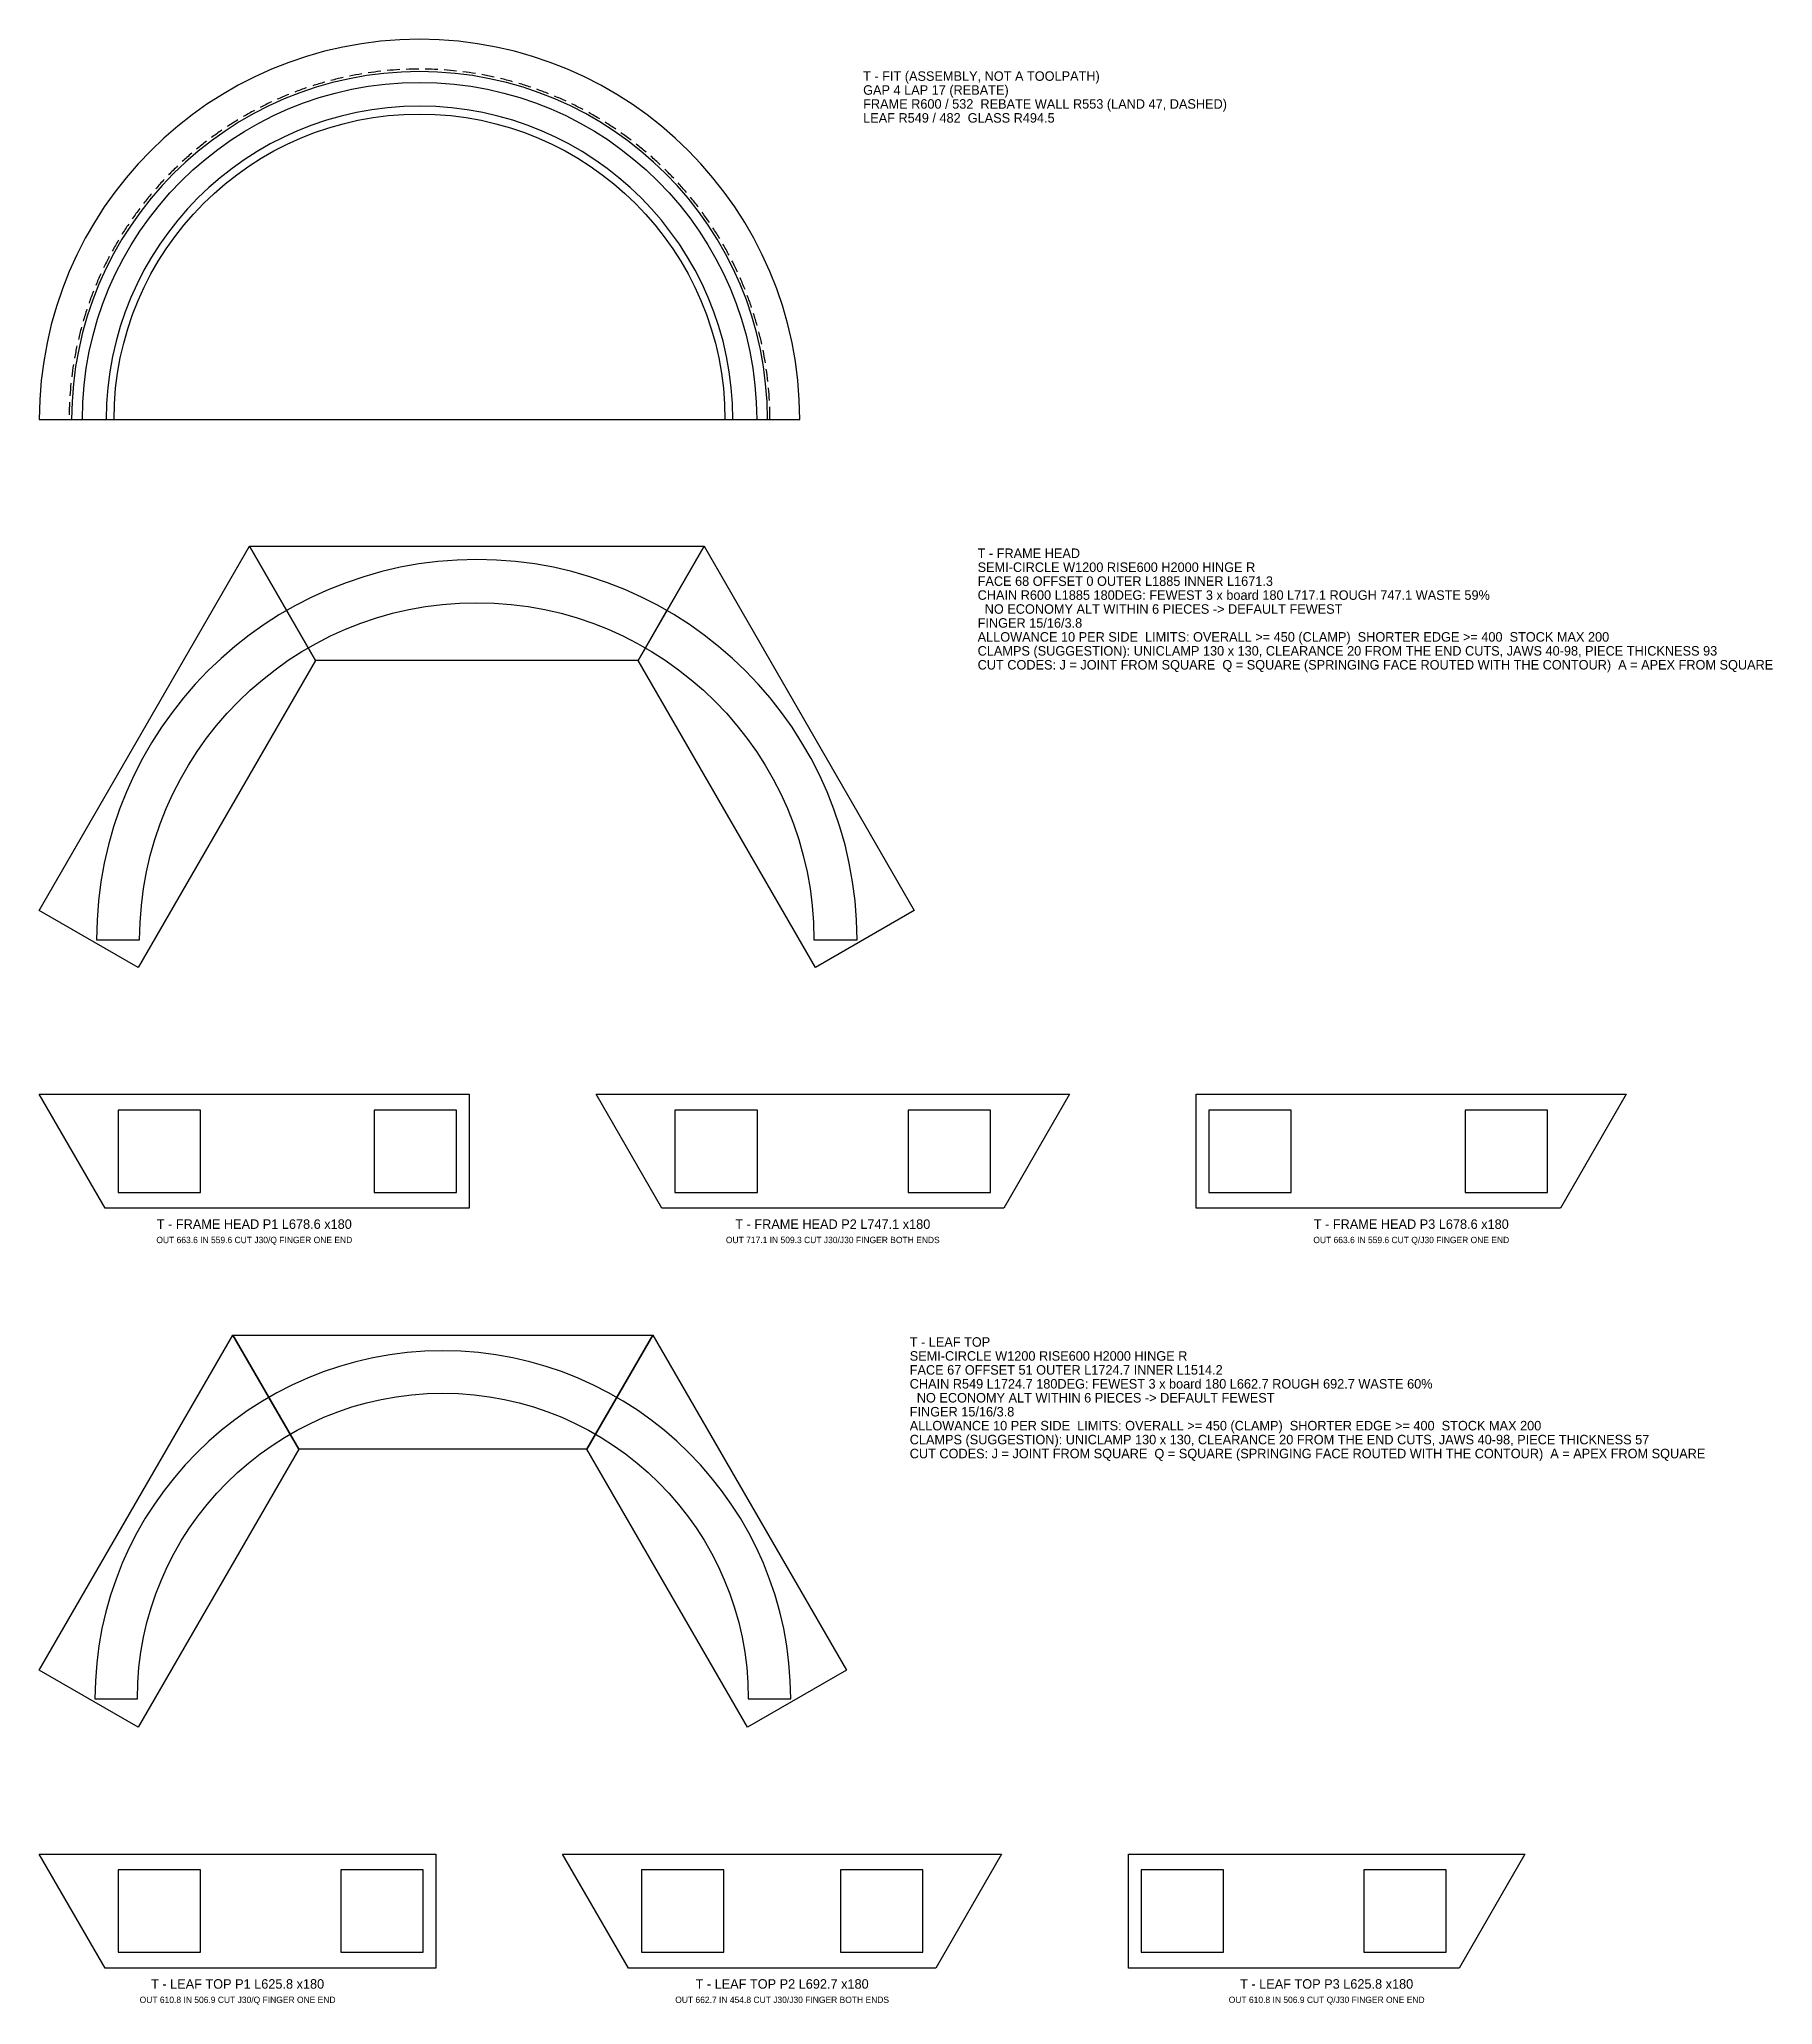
# Model space of a CAD drawing. Extents: x 0 to 2735, y -58 to 3044.
import ezdxf
from ezdxf.enums import TextEntityAlignment as Align

# ---------------------------------------------------------------- set-up
doc = ezdxf.new("R2010")
doc.units = 0
for name, color, linetype in [('ASSEMBLY', 8, 'CONTINUOUS'), ('CLAMPS', 3, 'CONTINUOUS'), ('CONTOUR', 7, 'CONTINUOUS'), ('FINGER', 1, 'CONTINUOUS'), ('FIT', 4, 'CONTINUOUS'), ('PIECES', 5, 'CONTINUOUS'), ('TEXT', 94, 'CONTINUOUS')]:
    doc.layers.add(name, color=color, linetype=linetype)

msp = doc.modelspace()

# ---------------------------------------------------------------- linework, layer by layer
at = {"layer": 'ASSEMBLY'}
for points in [[(435.699727, 2063.649161), (155.884573, 1578.995098), (0, 1668.995098), (331.776678, 2243.649161)], [(944.960342, 2063.649161), (435.699727, 2063.649161), (331.776678, 2243.649161), (1048.883391, 2243.649161)], [(1224.775496, 1578.995098), (944.960342, 2063.649161), (1048.883391, 2243.649161), (1380.660069, 1668.995098)], [(409.338511, 818.995098), (155.884573, 380), (0, 470), (305.415462, 998.995098)], [(864.154263, 818.995098), (409.338511, 818.995098), (305.415462, 998.995098), (968.077311, 998.995098)], [(1117.608201, 380), (864.154263, 818.995098), (968.077311, 998.995098), (1273.492773, 470)]]:
    msp.add_lwpolyline(points, close=True, dxfattribs=at)
at = {"layer": 'CLAMPS'}
for points in [[(124.489292, 1223.995098), (254.489292, 1223.995098), (254.489292, 1353.995098), (124.489292, 1353.995098)], [(528.553356, 1223.995098), (658.553356, 1223.995098), (658.553356, 1353.995098), (528.553356, 1353.995098)], [(1003.042648, 1223.995098), (1133.042648, 1223.995098), (1133.042648, 1353.995098), (1003.042648, 1353.995098)], [(1371.170777, 1223.995098), (1501.170777, 1223.995098), (1501.170777, 1353.995098), (1371.170777, 1353.995098)], [(1845.660069, 1223.995098), (1975.660069, 1223.995098), (1975.660069, 1353.995098), (1845.660069, 1353.995098)], [(2249.724134, 1223.995098), (2379.724134, 1223.995098), (2379.724134, 1353.995098), (2249.724134, 1353.995098)], [(124.489292, 25), (254.489292, 25), (254.489292, 155), (124.489292, 155)], [(475.830924, 25), (605.830924, 25), (605.830924, 155), (475.830924, 155)], [(950.320216, 25), (1080.320216, 25), (1080.320216, 155), (950.320216, 155)], [(1264.003482, 25), (1394.003482, 25), (1394.003482, 155), (1264.003482, 155)], [(1738.492773, 25), (1868.492773, 25), (1868.492773, 155), (1738.492773, 155)], [(2089.834406, 25), (2219.834406, 25), (2219.834406, 155), (2089.834406, 155)]]:
    msp.add_lwpolyline(points, close=True, dxfattribs=at)
at = {"layer": 'CONTOUR'}
for points in [[(1290.330034, 1622.616531, 1), (90.330034, 1622.616531), (158.330034, 1622.616531, -1), (1222.330034, 1622.616531)], [(1185.746387, 425.113103, 1), (87.746387, 425.113103), (154.746387, 425.113103, -1), (1118.746387, 425.113103)]]:
    msp.add_lwpolyline(points, format="xyb", close=True, dxfattribs=at)
at = {"layer": 'FINGER'}
for points in [[(424.330034, 2083.342046), (390.330034, 2142.231773)], [(956.330034, 2083.342046), (990.330034, 2142.231773)], [(395.746387, 842.537347), (362.246387, 900.561049)], [(877.746387, 842.537347), (911.246387, 900.561049)]]:
    msp.add_lwpolyline(points, dxfattribs=at)
at = {"layer": 'FIT'}
for points in [[(1200, 2443.649161, 1), (0, 2443.649161), (68, 2443.649161, -1), (1132, 2443.649161)], [(1149, 2443.649161, 1), (51, 2443.649161), (118, 2443.649161, -1), (1082, 2443.649161)], [(1094.5, 2443.649161, 1), (105.5, 2443.649161)]]:
    msp.add_lwpolyline(points, format="xyb", close=True, dxfattribs=at)
for points in [[(479.621925, 2983.388097, 0.009042), (460.184504, 2978.682457)], [(509.065252, 2989.121316, 0.009042), (489.401273, 2985.476552)], [(538.776136, 2993.249597, 0.009042), (518.943455, 2990.676434)], [(568.667158, 2995.760792, 0.009042), (548.724129, 2994.266801)], [(598.65037, 2996.647514, 0.009042), (578.655672, 2996.237091)], [(628.637553, 2995.907154, 0.009042), (608.650016, 2996.581506)], [(658.540477, 2993.54189, 0.009042), (638.618909, 2995.299032)], [(688.271157, 2989.55868, 0.009042), (668.474174, 2992.393444)], [(717.742117, 2983.969246, 0.009042), (698.127968, 2987.87329)], [(746.866646, 2976.790032, 0.009042), (727.493041, 2981.751869)], [(393.75813, 2956.7508, 0.009042), (375.340022, 2948.957873)], [(421.883423, 2967.178993, 0.009042), (403.069855, 2960.396216)], [(450.532786, 2976.066809, 0.009042), (431.379114, 2970.314137)], [(775.559051, 2968.042163, 0.009042), (756.482992, 2974.047194)], [(803.734909, 2957.751376, 0.009042), (785.012525, 2964.781933)], [(831.31132, 2945.94795, 0.009042), (812.997697, 2953.983347)], [(313.345041, 2916.552888, 0.009042), (296.433013, 2905.878633)], [(339.408984, 2931.400453, 0.009042), (321.943047, 2921.658921)], [(366.239662, 2944.812911, 0.009042), (348.271205, 2936.032765)], [(858.207146, 2932.666615, 0.009042), (840.356167, 2941.683209)], [(884.34325, 2917.946448, 0.009042), (867.00744, 2927.91771)], [(288.124521, 2900.313902, 0.009042), (271.816163, 2888.738331)], [(909.642734, 2901.83076, 0.009042), (892.873098, 2912.727351)], [(934.031159, 2884.366968, 0.009042), (917.877039, 2896.156828)], [(240.507873, 2863.856742, 0.009042), (225.548888, 2850.583265)], [(263.821629, 2882.731276, 0.009042), (248.164925, 2870.288447)], [(957.436767, 2865.606455, 0.009042), (941.945693, 2878.254895)], [(979.790691, 2845.604421, 0.009042), (965.008242, 2859.074225)], [(197.119035, 2822.457725, 0.009042), (183.685349, 2807.642447)], [(218.251847, 2843.745834, 0.009042), (204.034596, 2829.680765)], [(1001.027161, 2824.419718, 0.009042), (986.996831, 2838.671253)], [(177.171617, 2800.055051, 0.009042), (164.561022, 2784.533154)], [(1021.083691, 2802.114676, 0.009042), (1007.846762, 2817.106011)], [(1039.90127, 2778.754924, 0.009042), (1027.496689, 2794.44195)], [(158.468283, 2776.603727, 0.009042), (146.717883, 2760.420881)], [(1057.424532, 2754.409194, 0.009042), (1045.888797, 2770.745754)], [(141.064064, 2752.172754, 0.009042), (130.208433, 2735.376574)], [(1073.601917, 2729.149116, 0.009042), (1062.968969, 2746.087145)], [(110.353833, 2700.662061, 0.009042), (101.380832, 2682.789131)], [(125.010169, 2726.834014, 0.009042), (115.081246, 2709.473919)], [(1088.385827, 2703.049015, 0.009042), (1078.686951, 2720.538675)], [(97.138178, 2673.733902, 0.009042), (89.1475, 2655.400722)], [(1101.732764, 2676.185683, 0.009042), (1092.996497, 2694.175515)], [(85.402089, 2646.128766, 0.009042), (78.417246, 2627.389279)], [(1113.603456, 2648.638161, 0.009042), (1105.855503, 2667.075234)], [(1123.962977, 2620.487502, 0.009042), (1117.226135, 2639.317567)], [(75.180098, 2617.927876, 0.009042), (69.221641, 2598.837219)], [(1132.780846, 2591.816533, 0.009042), (1127.074937, 2610.984188)], [(66.50228, 2589.214208, 0.009042), (61.58774, 2569.828551)], [(1140.031119, 2562.709612, 0.009042), (1135.37293, 2582.15846)], [(59.394168, 2560.072244, 0.009042), (55.538005, 2540.448625)], [(1145.692462, 2533.25238, 0.009042), (1142.0957, 2552.925197)], [(53.876676, 2530.58773, 0.009042), (51.090236, 2510.783888)], [(1149.748219, 2503.53151, 0.009042), (1147.223466, 2523.370412)], [(49.966038, 2500.847417, 0.009042), (48.25752, 2480.921621)], [(1152.186456, 2473.634448, 0.009042), (1150.741142, 2493.581064)], [(47.67376, 2470.93881, 0.009042), (47.048192, 2450.949687)], [(1153, 2443.649161, 0.009042), (1152.638376, 2463.644802)]]:
    msp.add_lwpolyline(points, format="xyb", dxfattribs=at)
at = {"layer": 'PIECES'}
for points in [[(678.553356, 1198.995098), (103.923048, 1198.995098), (0, 1378.995098), (678.553356, 1378.995098)], [(1521.737021, 1198.995098), (982.476405, 1198.995098), (878.553356, 1378.995098), (1625.660069, 1378.995098)], [(2400.290377, 1198.995098), (1825.660069, 1198.995098), (1825.660069, 1378.995098), (2504.213425, 1378.995098)], [(625.830924, 0), (103.923048, 0), (0, 180), (625.830924, 180)], [(1414.569725, 0), (929.753973, 0), (825.830924, 180), (1518.492773, 180)], [(2240.400649, 0), (1718.492773, 0), (1718.492773, 180), (2344.323698, 180)]]:
    msp.add_lwpolyline(points, close=True, dxfattribs=at)

# ---------------------------------------------------------------- texts
at = {"layer": 'TEXT'}
for s, p in [('T - FIT (ASSEMBLY, NOT A TOOLPATH)', (1300, 2978.147514)), ('GAP 4 LAP 17 (REBATE)', (1300, 2956.147514)), ('FRAME R600 / 532  REBATE WALL R553 (LAND 47, DASHED)', (1300, 2934.147514)), ('LEAF R549 / 482  GLASS R494.5', (1300, 2912.147514)), ('T - FRAME HEAD', (1480.660069, 2225.149161)), ('SEMI-CIRCLE W1200 RISE600 H2000 HINGE R', (1480.660069, 2203.149161)), ('CHAIN R600 L1885 180DEG: FEWEST 3 x board 180 L717.1 ROUGH 747.1 WASTE 59%', (1480.660069, 2159.149161)), ('FACE 68 OFFSET 0 OUTER L1885 INNER L1671.3', (1480.660069, 2181.149161)), ('  NO ECONOMY ALT WITHIN 6 PIECES -> DEFAULT FEWEST', (1480.660069, 2137.149161)), ('FINGER 15/16/3.8', (1480.660069, 2115.149161)), ('ALLOWANCE 10 PER SIDE  LIMITS: OVERALL >= 450 (CLAMP)  SHORTER EDGE >= 400  STOCK MAX 200', (1480.660069, 2093.149161)), ('CLAMPS (SUGGESTION): UNICLAMP 130 x 130, CLEARANCE 20 FROM THE END CUTS, JAWS 40-98, PIECE THICKNESS 93', (1480.660069, 2071.149161)), ('CUT CODES: J = JOINT FROM SQUARE  Q = SQUARE (SPRINGING FACE ROUTED WITH THE CONTOUR)  A = APEX FROM SQUARE', (1480.660069, 2049.149161)), ('T - LEAF TOP', (1373.492773, 980.495098)), ('SEMI-CIRCLE W1200 RISE600 H2000 HINGE R', (1373.492773, 958.495098)), ('FACE 67 OFFSET 51 OUTER L1724.7 INNER L1514.2', (1373.492773, 936.495098)), ('CHAIN R549 L1724.7 180DEG: FEWEST 3 x board 180 L662.7 ROUGH 692.7 WASTE 60%', (1373.492773, 914.495098)), ('  NO ECONOMY ALT WITHIN 6 PIECES -> DEFAULT FEWEST', (1373.492773, 892.495098)), ('FINGER 15/16/3.8', (1373.492773, 870.495098)), ('ALLOWANCE 10 PER SIDE  LIMITS: OVERALL >= 450 (CLAMP)  SHORTER EDGE >= 400  STOCK MAX 200', (1373.492773, 848.495098)), ('CLAMPS (SUGGESTION): UNICLAMP 130 x 130, CLEARANCE 20 FROM THE END CUTS, JAWS 40-98, PIECE THICKNESS 57', (1373.492773, 826.495098)), ('CUT CODES: J = JOINT FROM SQUARE  Q = SQUARE (SPRINGING FACE ROUTED WITH THE CONTOUR)  A = APEX FROM SQUARE', (1373.492773, 804.495098))]:
    msp.add_text(s, height=15, dxfattribs=at).set_placement(p)
for s, height, p in [('T - FRAME HEAD P1 L678.6 x180', 15, (339.276678, 1173.995098)), ('T - FRAME HEAD P2 L747.1 x180', 15, (1252.106713, 1173.995098)), ('T - FRAME HEAD P3 L678.6 x180', 15, (2164.936747, 1173.995098)), ('OUT 663.6 IN 559.6 CUT J30/Q FINGER ONE END', 10, (339.276678, 1148.995098)), ('OUT 717.1 IN 509.3 CUT J30/J30 FINGER BOTH ENDS', 10, (1252.106713, 1148.995098)), ('OUT 663.6 IN 559.6 CUT Q/J30 FINGER ONE END', 10, (2164.936747, 1148.995098)), ('T - LEAF TOP P1 L625.8 x180', 15, (312.915462, -25)), ('T - LEAF TOP P2 L692.7 x180', 15, (1172.161849, -25)), ('T - LEAF TOP P3 L625.8 x180', 15, (2031.408236, -25)), ('OUT 610.8 IN 506.9 CUT J30/Q FINGER ONE END', 10, (312.915462, -50)), ('OUT 662.7 IN 454.8 CUT J30/J30 FINGER BOTH ENDS', 10, (1172.161849, -50)), ('OUT 610.8 IN 506.9 CUT Q/J30 FINGER ONE END', 10, (2031.408236, -50))]:
    msp.add_text(s, height=height, dxfattribs=at).set_placement(p, align=Align.MIDDLE_CENTER)

doc.saveas('drawing.dxf')
